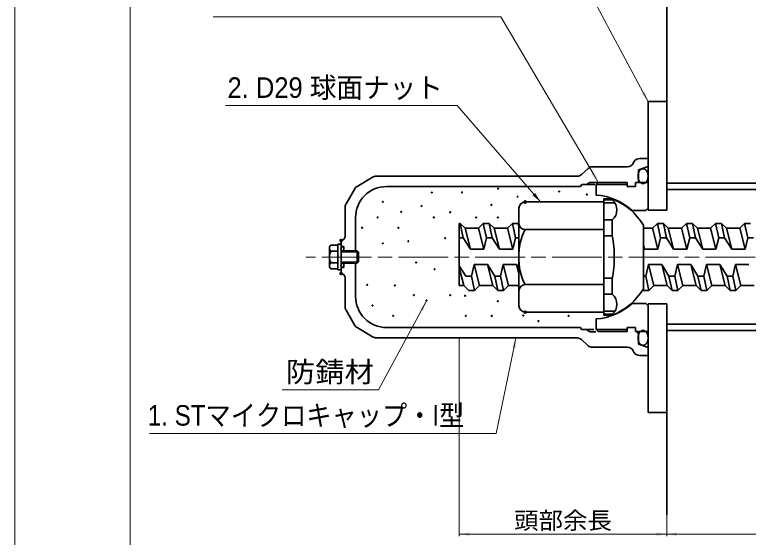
# Model space of a CAD drawing. Units: millimetres at full size, sheet at 1:2; details may follow other scales. Extents: x 1805 to 3487, y 895 to 2083.
# Drawn here: x 1804.7 to 2158.4, y 1621.1 to 1873.2 of the extents above; entities that cross this region are included whole.
import ezdxf
from ezdxf.enums import TextEntityAlignment as Align

# ---------------------------------------------------------------- set-up
doc = ezdxf.new("R2010")
doc.units = ezdxf.units.MM
doc.header["$LTSCALE"] = 2
doc.header["$PDMODE"] = 32
doc.header["$PDSIZE"] = 1
doc.linetypes.add('CHAIN', pattern=[18.5, 12, -1.5, 3.5, -1.5])
for name, color, linetype, lineweight in [('1外形線', 7, 'Continuous', 35), ('2細い実線', 3, 'Continuous', 20), ('4中心線', 1, 'CHAIN', 15), ('6寸法線', 4, 'Continuous', 18), ('7 枠・タイトル', 7, 'Continuous', 13), ('Defpoints_2', 7, 'Continuous', 13)]:
    doc.layers.add(name, color=color, linetype=linetype, lineweight=lineweight)
doc.styles.add('ＭＳ Ｐゴシック', font='')
doc.styles.get('ＭＳ Ｐゴシック').set_extended_font_data('MS PGothic')

# ---------------------------------------------------------------- blocks, each defined once
blk = doc.blocks.new('filled_arrow')
at = {"color": 0, "linetype": 'Continuous', "lineweight": -2}
blk.add_solid([(7.5, 1.25), (0, 0), (7.5, -1.25)], dxfattribs=at)

msp = doc.modelspace()

# ---------------------------------------------------------------- linework, layer by layer
at = {"layer": '1外形線'}
for p, q in [((2119.047, 1781.386), (2119.05, 1886.534)), ((2110.047, 1778.876), (2110.048, 1831.275)), ((2119.048, 1831.275), (2110.048, 1831.275)), ((2119.048, 1831.275), (2119.047, 1778.875)), ((2110.047, 1792.701), (2110.047, 1804.004)), ((2103.216, 1802.121), (2102.874, 1801.437)), ((2110.047, 1803.779), (2105.9, 1803.779)), ((2110.047, 1803.888), (2110.047, 1792.588)), ((2110.047, 1801.903), (2110.047, 1792.701)), ((2081.189, 1799.036), (2077.893, 1796.053)), ((2100.19, 1799.778), (2083.165, 1799.779)), ((2110.047, 1799.952), (2105.445, 1798.277)), ((2105.445, 1792.275), (2105.445, 1798.277)), ((1969.718, 1790.339), (1977.574, 1794.875)), ((2075.879, 1795.277), (1979.074, 1795.277)), ((2077.459, 1790.277), (1984.022, 1790.277)), ((2078.036, 1791.276), (2077.458, 1790.275)), ((2084.429, 1791.275), (2078.036, 1791.276)), ((2082.037, 1792.276), (2080.304, 1791.276)), ((2085.429, 1792.276), (2082.037, 1792.276)), ((2085.047, 1791.276), (2085.046, 1786.172)), ((2085.047, 1791.276), (2086.047, 1792.276)), ((2100.047, 1791.275), (2085.047, 1791.276)), ((2100.047, 1792.275), (2086.047, 1792.276)), ((2100.047, 1792.275), (2100.047, 1790.275)), ((2100.047, 1790.275), (2104.047, 1790.275)), ((2104.047, 1792.275), (2110.047, 1792.275)), ((2104.047, 1792.275), (2104.047, 1790.275)), ((2318.283, 1791.881), (2119.045, 1791.887)), ((1964.424, 1781.973), (1968.62, 1789.241)), ((2318.283, 1788.881), (2119.044, 1788.887)), ((2052.781, 1782.825), (2050.781, 1782.825)), ((2052.781, 1782.825), (2088.781, 1782.825)), ((2088.781, 1784.266), (2092.781, 1784.266)), ((2088.781, 1784.266), (2088.781, 1756.266)), ((2088.781, 1783.819), (2092.781, 1783.819)), ((2092.781, 1784.266), (2092.781, 1783.819)), ((1964.022, 1766.277), (1964.022, 1780.473)), ((2047.781, 1779.825), (2047.781, 1756.266)), ((2088.781, 1782.431), (2094.029, 1782.431)), ((2110.046, 1779.775), (2109.046, 1778.775)), ((2102.39, 1778.775), (2109.046, 1778.775)), ((2119.047, 1778.875), (2110.047, 1778.876)), ((1969.022, 1759.277), (1969.022, 1775.277)), ((2019.045, 1742.513), (2019.045, 1772.513)), ((2019.045, 1772.513), (2019.423, 1772.513)), ((2019.423, 1772.513), (2020.924, 1765.562)), ((2019.423, 1772.513), (2021.823, 1770.113)), ((2030.623, 1772.513), (2028.223, 1770.113)), ((2030.623, 1772.513), (2032.124, 1765.562)), ((2030.623, 1772.513), (2033.423, 1772.513)), ((2033.423, 1772.513), (2034.924, 1765.562)), ((2033.423, 1772.513), (2035.823, 1770.113)), ((2044.623, 1772.513), (2042.223, 1770.113)), ((2044.623, 1772.513), (2047.423, 1772.513)), ((2044.623, 1772.513), (2046.124, 1765.562)), ((2047.423, 1772.513), (2047.781, 1772.155)), ((2047.423, 1772.513), (2047.781, 1770.855)), ((2088.781, 1774.234), (2092.781, 1774.234)), ((2092.781, 1766.587), (2092.781, 1774.242)), ((2092.781, 1774.234), (2092.781, 1766.528)), ((2114.618, 1772.513), (2112.218, 1770.113)), ((2114.618, 1772.513), (2116.12, 1765.562)), ((2114.618, 1772.513), (2117.418, 1772.513)), ((2117.418, 1772.513), (2118.92, 1765.562)), ((2117.418, 1772.513), (2119.818, 1770.113)), ((2128.618, 1772.513), (2126.218, 1770.113)), ((2128.618, 1772.513), (2131.418, 1772.513)), ((2128.618, 1772.513), (2130.12, 1765.562)), ((2131.418, 1772.513), (2133.818, 1770.113)), ((2131.418, 1772.513), (2132.92, 1765.562)), ((2142.618, 1772.513), (2140.218, 1770.113)), ((2142.618, 1772.513), (2145.418, 1772.513)), ((2142.618, 1772.513), (2144.12, 1765.562)), ((2145.418, 1772.513), (2147.818, 1770.113)), ((2145.418, 1772.513), (2146.92, 1765.562)), ((2156.618, 1772.513), (2154.218, 1770.113)), ((2156.618, 1772.513), (2159.418, 1772.513)), ((2156.618, 1772.513), (2158.12, 1765.562)), ((2021.823, 1770.113), (2024.389, 1759.994)), ((2021.823, 1770.113), (2028.223, 1770.113)), ((2028.223, 1770.113), (2030.789, 1759.994)), ((2035.823, 1770.113), (2038.389, 1759.994)), ((2035.823, 1770.113), (2042.223, 1770.113)), ((2042.223, 1770.113), (2044.789, 1759.994)), ((2050.781, 1769.546), (2088.781, 1769.546)), ((2107.781, 1771.626), (2107.781, 1756.266)), ((2107.781, 1770.113), (2112.218, 1770.113)), ((2112.218, 1770.113), (2114.785, 1759.994)), ((2119.818, 1770.113), (2126.218, 1770.113)), ((2119.818, 1770.113), (2122.385, 1759.994)), ((2126.218, 1770.113), (2128.785, 1759.994)), ((2133.818, 1770.113), (2140.218, 1770.113)), ((2133.818, 1770.113), (2136.385, 1759.994)), ((2140.218, 1770.113), (2142.785, 1759.994)), ((2147.818, 1770.113), (2154.218, 1770.113)), ((2147.818, 1770.113), (2150.385, 1759.994)), ((2154.218, 1770.113), (2156.785, 1759.994)), ((2019.045, 1765.562), (2020.924, 1765.562)), ((2020.924, 1765.562), (2024.389, 1759.994)), ((2032.124, 1765.562), (2030.789, 1759.994)), ((2032.124, 1765.562), (2034.924, 1765.562)), ((2034.924, 1765.562), (2038.389, 1759.994)), ((2046.124, 1765.562), (2044.789, 1759.994)), ((2046.124, 1765.562), (2047.781, 1765.562)), ((2088.781, 1766.528), (2092.781, 1766.528)), ((2116.12, 1765.562), (2114.785, 1759.994)), ((2116.12, 1765.562), (2118.92, 1765.562)), ((2118.92, 1765.562), (2122.385, 1759.994)), ((2130.12, 1765.562), (2128.785, 1759.994)), ((2130.12, 1765.562), (2132.92, 1765.562)), ((2132.92, 1765.562), (2136.385, 1759.994)), ((2144.12, 1765.562), (2142.785, 1759.994)), ((2144.12, 1765.562), (2146.92, 1765.562)), ((2146.92, 1765.562), (2150.385, 1759.994)), ((2158.12, 1765.562), (2156.785, 1759.994)), ((2158.12, 1765.562), (2160.92, 1765.562)), ((1960.414, 1762.051), (1957.214, 1762.051)), ((1960.414, 1750.027), (1960.414, 1762.527)), ((1960.414, 1762.527), (1962.014, 1762.527)), ((1960.414, 1762.051), (1960.414, 1750.504)), ((1962.014, 1762.527), (1962.014, 1750.027)), ((1962.022, 1759.277), (1962.022, 1764.277)), ((2107.781, 1762.375), (2108.385, 1759.994)), ((1956.414, 1760.607), (1956.414, 1751.947)), ((1960.414, 1759.164), (1957.214, 1759.164)), ((1962.014, 1759.277), (1969.8, 1759.277)), ((1963.422, 1761.277), (1962.022, 1761.277)), ((1963.422, 1761.277), (1963.422, 1759.277)), ((1963.922, 1759.277), (1963.422, 1759.778)), ((1969.8, 1759.277), (1969.8, 1753.277)), ((1970.414, 1758.664), (1969.8, 1759.277)), ((1970.414, 1753.891), (1970.414, 1758.664)), ((2024.389, 1759.994), (2030.789, 1759.994)), ((2038.389, 1759.994), (2044.789, 1759.994)), ((2107.781, 1760.965), (2108.385, 1759.994)), ((2108.385, 1759.994), (2114.785, 1759.994)), ((2122.385, 1759.994), (2128.785, 1759.994)), ((2136.385, 1759.994), (2142.785, 1759.994)), ((2150.385, 1759.994), (2156.785, 1759.994)), ((1962.022, 1748.277), (1962.022, 1756.277)), ((2047.781, 1756.266), (2047.781, 1732.708)), ((2088.781, 1728.266), (2088.781, 1756.266)), ((2107.781, 1740.907), (2107.781, 1756.266)), ((1960.414, 1753.39), (1957.214, 1753.39)), ((1962.014, 1753.277), (1969.8, 1753.277)), ((1963.422, 1751.277), (1962.022, 1751.277)), ((1963.922, 1753.277), (1963.422, 1752.777)), ((1963.422, 1751.277), (1963.422, 1753.277)), ((1969.022, 1737.277), (1969.022, 1753.277)), ((1969.8, 1753.277), (1970.414, 1753.891)), ((2022.117, 1747.064), (2019.045, 1752.001)), ((2019.045, 1751.084), (2021.218, 1742.513)), ((2024.917, 1747.064), (2026.252, 1752.632)), ((2026.252, 1752.632), (2028.818, 1742.513)), ((2026.252, 1752.632), (2032.652, 1752.632)), ((2036.117, 1747.064), (2032.652, 1752.632)), ((2032.652, 1752.632), (2035.218, 1742.513)), ((2038.917, 1747.064), (2040.252, 1752.632)), ((2040.252, 1752.632), (2046.652, 1752.632)), ((2040.252, 1752.632), (2042.818, 1742.513)), ((2046.652, 1752.632), (2047.781, 1748.181)), ((2047.781, 1750.818), (2046.652, 1752.632)), ((2108.917, 1747.064), (2110.252, 1752.632)), ((2110.252, 1752.632), (2112.818, 1742.513)), ((2110.252, 1752.632), (2116.652, 1752.632)), ((2120.117, 1747.064), (2116.652, 1752.632)), ((2116.652, 1752.632), (2119.218, 1742.513)), ((2122.917, 1747.064), (2124.252, 1752.632)), ((2124.252, 1752.632), (2130.652, 1752.632)), ((2124.252, 1752.632), (2126.818, 1742.513)), ((2130.652, 1752.632), (2133.218, 1742.513)), ((2134.117, 1747.064), (2130.652, 1752.632)), ((2136.917, 1747.064), (2138.252, 1752.632)), ((2138.252, 1752.632), (2144.652, 1752.632)), ((2138.252, 1752.632), (2140.818, 1742.513)), ((2144.652, 1752.632), (2147.218, 1742.513)), ((2148.117, 1747.064), (2144.652, 1752.632)), ((2150.917, 1747.064), (2152.252, 1752.632)), ((2152.252, 1752.632), (2158.652, 1752.632)), ((2152.252, 1752.632), (2154.818, 1742.513)), ((1960.414, 1750.504), (1957.214, 1750.504)), ((1962.014, 1750.027), (1960.414, 1750.027)), ((1964.022, 1732.081), (1964.022, 1746.277)), ((2022.117, 1747.064), (2024.917, 1747.064)), ((2024.917, 1747.064), (2026.418, 1740.113)), ((2036.117, 1747.064), (2037.618, 1740.113)), ((2036.117, 1747.064), (2038.917, 1747.064)), ((2038.917, 1747.064), (2040.418, 1740.113)), ((2088.781, 1746.005), (2092.781, 1746.005)), ((2092.781, 1738.299), (2092.781, 1746.005)), ((2092.781, 1745.946), (2092.781, 1738.291)), ((2107.781, 1747.064), (2108.917, 1747.064)), ((2108.917, 1747.064), (2110.418, 1740.113)), ((2120.117, 1747.064), (2122.917, 1747.064)), ((2120.117, 1747.064), (2121.618, 1740.113)), ((2122.917, 1747.064), (2124.418, 1740.113)), ((2134.117, 1747.064), (2135.618, 1740.113)), ((2134.117, 1747.064), (2136.917, 1747.064)), ((2136.917, 1747.064), (2138.418, 1740.113)), ((2148.117, 1747.064), (2149.618, 1740.113)), ((2148.117, 1747.064), (2150.917, 1747.064)), ((2150.917, 1747.064), (2152.418, 1740.113)), ((2019.045, 1742.513), (2021.218, 1742.513)), ((2023.618, 1740.113), (2021.218, 1742.513)), ((2026.418, 1740.113), (2028.818, 1742.513)), ((2028.818, 1742.513), (2035.218, 1742.513)), ((2037.618, 1740.113), (2035.218, 1742.513)), ((2040.418, 1740.113), (2042.818, 1742.513)), ((2042.818, 1742.513), (2047.781, 1742.513)), ((2050.778, 1742.987), (2088.781, 1742.987)), ((2107.618, 1740.113), (2107.418, 1740.314)), ((2107.534, 1740.501), (2107.618, 1740.113)), ((2110.418, 1740.113), (2112.818, 1742.513)), ((2112.818, 1742.513), (2119.218, 1742.513)), ((2121.618, 1740.113), (2119.218, 1742.513)), ((2124.418, 1740.113), (2126.818, 1742.513)), ((2126.818, 1742.513), (2133.218, 1742.513)), ((2135.618, 1740.113), (2133.218, 1742.513)), ((2138.418, 1740.113), (2140.818, 1742.513)), ((2140.818, 1742.513), (2147.218, 1742.513)), ((2149.618, 1740.113), (2147.218, 1742.513)), ((2152.418, 1740.113), (2154.818, 1742.513)), ((2154.818, 1742.513), (2161.218, 1742.513)), ((2023.618, 1740.113), (2026.418, 1740.113)), ((2037.618, 1740.113), (2040.418, 1740.113)), ((2088.781, 1738.299), (2092.781, 1738.299)), ((2107.618, 1740.113), (2110.418, 1740.113)), ((2121.618, 1740.113), (2124.418, 1740.113)), ((2135.618, 1740.113), (2138.418, 1740.113)), ((2149.618, 1740.113), (2152.418, 1740.113)), ((2102.388, 1733.775), (2109.045, 1733.775)), ((2110.045, 1732.775), (2109.045, 1733.775)), ((2110.045, 1733.676), (2110.044, 1681.275)), ((2119.045, 1733.675), (2110.045, 1733.676)), ((2110.045, 1720.275), (2110.045, 1733.676)), ((2119.044, 1681.275), (2119.045, 1733.675)), ((1964.424, 1730.581), (1968.62, 1723.313)), ((2052.781, 1729.708), (2050.781, 1729.708)), ((2052.781, 1729.708), (2088.781, 1729.708)), ((2088.781, 1730.102), (2094.029, 1730.102)), ((2119.043, 1631.96), (2119.045, 1731.386)), ((2085.045, 1721.276), (2085.046, 1726.38)), ((2088.781, 1728.714), (2092.781, 1728.714)), ((2088.781, 1728.266), (2092.781, 1728.266)), ((2092.781, 1728.266), (2092.781, 1728.714)), ((2318.281, 1723.881), (2119.043, 1723.887)), ((1969.718, 1722.215), (1977.574, 1717.679)), ((2077.441, 1722.277), (1984.022, 1722.277)), ((2078.034, 1721.251), (2077.456, 1722.252)), ((2083.931, 1721.251), (2078.034, 1721.251)), ((2082.035, 1720.251), (2080.303, 1721.251)), ((2084.932, 1720.251), (2082.035, 1720.251)), ((2100.045, 1721.275), (2085.045, 1721.276)), ((2085.045, 1721.276), (2086.045, 1720.276)), ((2100.045, 1720.275), (2086.045, 1720.276)), ((2100.045, 1720.275), (2100.045, 1722.275)), ((2100.045, 1722.275), (2104.045, 1722.275)), ((2104.043, 1720.475), (2104.043, 1721.476)), ((2104.045, 1720.275), (2104.045, 1722.275)), ((2104.045, 1720.388), (2104.045, 1721.388)), ((2104.045, 1720.275), (2110.045, 1720.275)), ((2105.443, 1719.25), (2104.443, 1720.25)), ((2105.443, 1714.248), (2105.443, 1720.25)), ((2110.045, 1708.971), (2110.045, 1720.275)), ((2110.045, 1708.888), (2110.045, 1720.188)), ((2318.281, 1720.881), (2119.043, 1720.887)), ((2075.879, 1717.277), (1979.074, 1717.277)), ((2081.186, 1713.491), (2077.891, 1716.474)), ((2100.187, 1712.748), (2083.163, 1712.748)), ((2110.045, 1712.573), (2105.443, 1714.248)), ((2103.213, 1710.405), (2102.871, 1711.089)), ((2110.045, 1708.746), (2105.897, 1708.746)), ((2119.044, 1681.275), (2110.044, 1681.275))]:
    msp.add_line(p, q, dxfattribs=at)
for points in [[(2107.625, 1798.87), (2107.744, 1798.865), (2107.863, 1798.852), (2107.981, 1798.831), (2108.098, 1798.8), (2108.214, 1798.761), (2108.328, 1798.714), (2108.441, 1798.659), (2108.552, 1798.595), (2108.661, 1798.523), (2108.766, 1798.444), (2108.871, 1798.357), (2108.971, 1798.262), (2109.067, 1798.161), (2109.161, 1798.053), (2109.252, 1797.937), (2109.338, 1797.815), (2109.419, 1797.687), (2109.497, 1797.553), (2109.571, 1797.413), (2109.639, 1797.269), (2109.702, 1797.12), (2109.761, 1796.967), (2109.814, 1796.809), (2109.862, 1796.647), (2109.906, 1796.483), (2109.942, 1796.314), (2109.974, 1796.145), (2110, 1795.972), (2110.02, 1795.798), (2110.035, 1795.622), (2110.045, 1795.446), (2110.047, 1795.27), (2110.045, 1795.093), (2110.035, 1794.917), (2110.02, 1794.741), (2110, 1794.567), (2109.974, 1794.394), (2109.942, 1794.225), (2109.906, 1794.056), (2109.862, 1793.892), (2109.814, 1793.73), (2109.761, 1793.573), (2109.702, 1793.419), (2109.639, 1793.27), (2109.571, 1793.126), (2109.497, 1792.986), (2109.419, 1792.852), (2109.338, 1792.724), (2109.252, 1792.602), (2109.161, 1792.486), (2109.067, 1792.378), (2108.97, 1792.277), (2108.87, 1792.182), (2108.766, 1792.095), (2108.661, 1792.016), (2108.551, 1791.944), (2108.441, 1791.88), (2108.328, 1791.825), (2108.213, 1791.778), (2108.098, 1791.739), (2107.981, 1791.708), (2107.863, 1791.687), (2107.744, 1791.675), (2107.625, 1791.669), (2107.506, 1791.675), (2107.388, 1791.687), (2107.27, 1791.708), (2107.153, 1791.739), (2107.036, 1791.778), (2106.922, 1791.825), (2106.809, 1791.88), (2106.698, 1791.944), (2106.59, 1792.016), (2106.483, 1792.095), (2106.38, 1792.182), (2106.279, 1792.277), (2106.182, 1792.378), (2106.088, 1792.487), (2105.999, 1792.602), (2105.913, 1792.725), (2105.83, 1792.852), (2105.753, 1792.986), (2105.68, 1793.126), (2105.611, 1793.27), (2105.547, 1793.42), (2105.489, 1793.573), (2105.436, 1793.73), (2105.387, 1793.892), (2105.345, 1794.057), (2105.307, 1794.225), (2105.276, 1794.395), (2105.249, 1794.567), (2105.229, 1794.741), (2105.214, 1794.917), (2105.206, 1795.093), (2105.203, 1795.27), (2105.206, 1795.447), (2105.215, 1795.622), (2105.229, 1795.798), (2105.249, 1795.972), (2105.276, 1796.145), (2105.307, 1796.314), (2105.345, 1796.483), (2105.387, 1796.647), (2105.436, 1796.809), (2105.489, 1796.967), (2105.547, 1797.12), (2105.612, 1797.269), (2105.68, 1797.414), (2105.753, 1797.554), (2105.831, 1797.687), (2105.913, 1797.815), (2105.999, 1797.937), (2106.089, 1798.053), (2106.182, 1798.161), (2106.279, 1798.262), (2106.38, 1798.357), (2106.483, 1798.444), (2106.59, 1798.523), (2106.698, 1798.595), (2106.809, 1798.659), (2106.923, 1798.714), (2107.036, 1798.761), (2107.153, 1798.8), (2107.27, 1798.831), (2107.388, 1798.852), (2107.506, 1798.865)], [(2107.623, 1713.656), (2107.742, 1713.661), (2107.861, 1713.674), (2107.979, 1713.695), (2108.095, 1713.725), (2108.211, 1713.764), (2108.326, 1713.811), (2108.439, 1713.866), (2108.549, 1713.93), (2108.659, 1714.002), (2108.764, 1714.081), (2108.868, 1714.168), (2108.968, 1714.263), (2109.065, 1714.364), (2109.159, 1714.473), (2109.25, 1714.589), (2109.336, 1714.711), (2109.417, 1714.838), (2109.495, 1714.972), (2109.569, 1715.112), (2109.637, 1715.256), (2109.7, 1715.406), (2109.759, 1715.558), (2109.812, 1715.716), (2109.86, 1715.878), (2109.903, 1716.043), (2109.94, 1716.211), (2109.972, 1716.381), (2109.998, 1716.553), (2110.018, 1716.727), (2110.033, 1716.903), (2110.043, 1717.079), (2110.045, 1717.256), (2110.043, 1717.433), (2110.033, 1717.609), (2110.018, 1717.784), (2109.998, 1717.958), (2109.972, 1718.131), (2109.94, 1718.3), (2109.904, 1718.469), (2109.86, 1718.633), (2109.812, 1718.795), (2109.759, 1718.952), (2109.7, 1719.106), (2109.637, 1719.255), (2109.569, 1719.4), (2109.495, 1719.54), (2109.417, 1719.673), (2109.336, 1719.801), (2109.25, 1719.923), (2109.159, 1720.039), (2109.065, 1720.147), (2108.969, 1720.248), (2108.869, 1720.343), (2108.764, 1720.431), (2108.659, 1720.51), (2108.549, 1720.581), (2108.439, 1720.645), (2108.326, 1720.7), (2108.211, 1720.748), (2108.096, 1720.787), (2107.979, 1720.817), (2107.861, 1720.838), (2107.742, 1720.851), (2107.623, 1720.856), (2107.504, 1720.851), (2107.386, 1720.838), (2107.268, 1720.817), (2107.151, 1720.787), (2107.034, 1720.748), (2106.92, 1720.7), (2106.807, 1720.645), (2106.696, 1720.581), (2106.588, 1720.51), (2106.481, 1720.431), (2106.378, 1720.343), (2106.277, 1720.249), (2106.18, 1720.147), (2106.086, 1720.039), (2105.997, 1719.923), (2105.911, 1719.801), (2105.828, 1719.674), (2105.751, 1719.54), (2105.678, 1719.4), (2105.609, 1719.256), (2105.545, 1719.106), (2105.487, 1718.952), (2105.434, 1718.795), (2105.385, 1718.633), (2105.343, 1718.469), (2105.305, 1718.3), (2105.274, 1718.131), (2105.247, 1717.958), (2105.227, 1717.785), (2105.212, 1717.609), (2105.204, 1717.433), (2105.201, 1717.256), (2105.204, 1717.079), (2105.212, 1716.903), (2105.227, 1716.727), (2105.247, 1716.554), (2105.273, 1716.381), (2105.305, 1716.211), (2105.343, 1716.043), (2105.385, 1715.879), (2105.433, 1715.716), (2105.487, 1715.558), (2105.545, 1715.406), (2105.609, 1715.256), (2105.678, 1715.112), (2105.75, 1714.972), (2105.828, 1714.838), (2105.91, 1714.711), (2105.997, 1714.589), (2106.086, 1714.473), (2106.18, 1714.364), (2106.277, 1714.263), (2106.378, 1714.168), (2106.481, 1714.081), (2106.588, 1714.002), (2106.696, 1713.93), (2106.807, 1713.866), (2106.92, 1713.811), (2107.034, 1713.764), (2107.151, 1713.725), (2107.268, 1713.695), (2107.386, 1713.674), (2107.504, 1713.661)]]:
    msp.add_lwpolyline(points, close=True, dxfattribs=at)
for centre in [(2005.78, 1787.393), (2020.353, 1787.442), (2037.729, 1789.232), (2067.171, 1787.875), (2080.547, 1786.39), (1982.171, 1782.875), (2047.171, 1785.375), (2000.862, 1780.871), (2034.512, 1781.426), (1991.058, 1778.085), (2014.671, 1777.875), (1979.671, 1775.375), (2006.716, 1775.39), (2027.171, 1775.375), (2037.613, 1775.375), (1972.171, 1770.375), (1989.671, 1770.375), (2012.171, 1765.375), (1982.171, 1762.875), (1994.451, 1763.881), (1998.189, 1753.62), (2007.171, 1750.375), (1974.671, 1742.875), (1987.952, 1742.595), (1997.171, 1737.875), (2014.671, 1737.875), (2021.836, 1737.582), (2003.208, 1735.301), (2037.613, 1734.938), (1977.171, 1732.875), (1987.171, 1727.875), (2022.171, 1727.875), (2034.671, 1727.875), (2049.855, 1728.066), (2071.724, 1727.902), (2057.171, 1725.375)]:
    msp.add_circle(centre, 0.2, dxfattribs=at)
for centre, radius, start, end in [((2100.19, 1802.779), 3.001, 269.99847, 333.43342), ((2105.9, 1800.778), 3.001, 89.99847, 153.43342), ((2083.165, 1796.778), 3.001, 89.99847, 131.18439), ((1979.074, 1792.277), 3, 90, 120), ((2075.879, 1798.278), 3.001, 269.99847, 312.1471), ((1971.218, 1787.741), 3, 120, 150), ((1984.022, 1775.277), 15, 90, 180), ((2050.781, 1779.825), 3, 90, 180), ((2082.546, 1756.276), 30, 48.58885, 85.21948), ((2082.011, 1756.266), 30, 30.79551, 68.9612), ((2088.848, 1779.026), 6.2, 309.37538, 50.62462), ((1967.022, 1780.473), 3, 150, 180), ((2050.781, 1772.546), 3, 180, 270), ((2072.745, 1757.605), 25, 151.46982, 183.06912), ((1962.022, 1766.277), 2, 270, 0), ((2042.966, 1756.495), 50.815, 359.71721, 11.38695), ((1958.116, 1760.607), 1.702, 122.00461, 237.99539), ((1962.022, 1756.277), 5.608, 149.02089, 210.97911), ((2072.745, 1754.928), 25, 176.93088, 208.53018), ((2042.966, 1756.038), 50.815, 348.61305, 0.28279), ((1958.116, 1751.947), 1.702, 122.00461, 237.99539), ((1962.022, 1746.277), 2, 0, 90), ((2050.781, 1739.987), 3, 90, 180), ((2082.011, 1756.266), 30, 291.0388, 329.20449), ((1984.022, 1737.277), 15, 180, 270), ((2088.848, 1733.507), 6.2, 309.37538, 50.62462), ((2082.546, 1756.276), 30, 274.7798, 311.40809), ((1967.022, 1732.081), 3, 180, 210), ((2050.781, 1732.708), 3, 180, 270), ((1971.218, 1724.813), 3, 210, 240), ((1979.074, 1720.277), 3, 240, 270), ((2075.877, 1714.249), 3.001, 47.84984, 89.99847), ((2083.163, 1715.749), 3.001, 228.81254, 269.99847), ((2100.187, 1709.747), 3.001, 26.56352, 89.99847), ((2105.897, 1711.747), 3.001, 206.56352, 269.99847)]:
    msp.add_arc(centre, radius, start, end, dxfattribs=at)
for centre, major_axis in [((1962.7, 1760.261), (0, 1.016)), ((1962.7, 1752.294), (0, -1.016))]:
    msp.add_ellipse(centre, major_axis=major_axis, ratio=0.688699, dxfattribs=at)
for p in [(2050.781, 1782.825), (1962.022, 1764.277), (1962.022, 1748.277), (2050.781, 1729.708)]:
    msp.add_point(p, dxfattribs=at)
at = {"layer": '2細い実線'}
for p, q in [((1970.414, 1758.664), (1962.014, 1758.664)), ((1968.408, 1759.277), (1969.022, 1759.277)), ((1970.414, 1753.891), (1962.014, 1753.891)), ((1968.408, 1753.277), (1969.022, 1753.277))]:
    msp.add_line(p, q, dxfattribs=at)
at = {"layer": '4中心線'}
msp.add_line((3382.741, 1756.266), (1945.018, 1756.266), dxfattribs=at)
at = {"layer": '6寸法線'}
for p, q in [((2019.045, 1717.215), (2019.045, 1621.588)), ((2119.037, 1634.346), (2119.037, 1621.588)), ((2119.037, 1631.891), (2119.037, 1621.588)), ((2019.045, 1622.588), (2119.037, 1622.588)), ((2119.037, 1622.588), (2318.276, 1622.588))]:
    msp.add_line(p, q, dxfattribs=at)
for points in [[(2110.051, 1831.275), (2107.694, 1835.685), (2073.112, 1900.386), (1917.171, 1900.386)], [(2086.047, 1792.276), (2083.512, 1796.586), (2039.105, 1872.089), (1900.387, 1872.089)], [(2058.218, 1782.825), (2054.949, 1786.608), (2018.052, 1829.309), (1906.314, 1829.309)], [(2003.2, 1735.099), (2000.825, 1730.699), (1980.034, 1692.185), (1933.62, 1692.185)], [(2046.307, 1717.277), (2045.3, 1712.38), (2036.84, 1671.201), (1869.671, 1671.201)]]:
    msp.add_lwpolyline(points, dxfattribs=at)
at = {"layer": '7 枠・タイトル'}
msp.add_line((1860.323, 932.598), (1860.323, 2046.151), dxfattribs=at)
at = {"layer": 'Defpoints_2'}
msp.add_lwpolyline([(1804.671, 895.375), (3486.671, 895.375), (3486.671, 2083.375), (1804.671, 2083.375)], close=True, dxfattribs=at)

# ---------------------------------------------------------------- block references
at = {"layer": '6寸法線', "xscale": 0.667, "yscale": 0.667}
for p, rotation in [((2110.051, 1831.275), 118.1), ((2086.047, 1792.276), 120.5), ((2058.218, 1782.825), 130.8), ((2003.2, 1735.099), 241.6), ((2046.307, 1717.277), 258.4), ((2119.037, 1622.588), 180)]:
    msp.add_blockref('filled_arrow', p, dxfattribs=dict(at, rotation=rotation))
for p in [(2019.045, 1622.588), (2119.037, 1622.588)]:
    msp.add_blockref('filled_arrow', p, dxfattribs=at)

# ---------------------------------------------------------------- texts
at = {"layer": '6寸法線', "color": 7, "style": 'ＭＳ Ｐゴシック'}
for s, width, p in [('2. D29 球面ナット', 0.95, (1907.304, 1830.074)), ('防錆材', 1.05, (1935.405, 1692.949)), ('1. STマイクロキャップ・I型', 0.9, (1868.849, 1671.965))]:
    msp.add_text(s, height=9.897, dxfattribs=dict(at, width=width)).set_placement(p, align=Align.BOTTOM_LEFT)
at = {"layer": '6寸法線', "style": 'ＭＳ Ｐゴシック', "width": 1.05}
msp.add_text('頭部余長', height=8.248, dxfattribs=at).set_placement((2069.041, 1629.199), align=Align.MIDDLE_CENTER)

doc.saveas('drawing.dxf')
